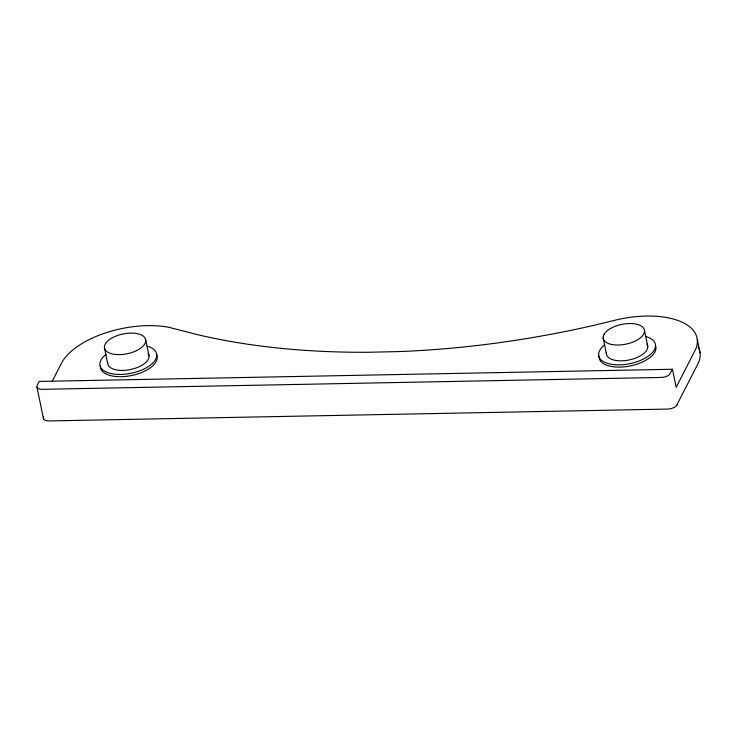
<?xml version="1.0" encoding="UTF-8"?>
<svg xmlns="http://www.w3.org/2000/svg" width="737" height="737" viewBox="0 0 737 737"><rect width="100%" height="100%" fill="white"/><g stroke="black" fill="none" stroke-linecap="round" stroke-linejoin="round"><path stroke-width="1.11" d="M52.18 381.379L61.982 362.254A70.973 34.086 -11.6 0 1 168.865 327.302L196.761 334.478A525.739 252.469 -11.6 0 0 368.5 352.268L399.887 351.549A525.739 252.469 -11.6 0 0 593.644 325.404L613.866 320.521A70.973 34.086 -11.6 0 1 695.903 348.758L676.179 387.321L672.466 369.255L39.181 381.434L37.237 385.23A7.886 3.786 -11.6 0 0 42.147 389.329L660.628 377.464A7.886 3.786 -11.6 0 0 669.564 374.534L672.466 369.255M676.538 405.59L698.685 362.309A70.973 34.086 -11.6 0 0 698.142 346.989M676.934 405.11L676.05 406.151A7.886 3.786 -11.6 0 1 667.123 409.081L48.642 420.947A7.886 3.786 -11.6 0 1 43.723 416.856M697.257 339.278L700.039 352.83M644.507 330.581L647.749 346.39M603.142 337.951L606.394 353.769M145.76 340.172L149.003 355.98M104.405 347.551L107.648 363.359M36.997 387.257L43.483 418.883M156.631 354.644A28.918 13.883 -11.6 0 1 156.852 359.896L156.032 361.747A28.918 13.883 -11.6 0 1 124.037 376.579A28.918 13.883 -11.6 0 1 100.352 365.782M147.382 346.215A28.918 13.883 -11.6 0 1 156.391 357.638L155.571 359.49A28.918 13.883 -11.6 0 1 121.817 374.424A28.918 13.883 -11.6 0 1 100.26 361.701L101.08 359.849A28.918 13.883 -11.6 0 1 106.027 354.396M646.874 343.995A21.032 10.097 -11.6 0 1 647.326 349.016L646.635 350.37A21.032 10.097 -11.6 0 1 622.811 360.78A21.032 10.097 -11.6 0 1 606.44 352.47M646.119 336.616A28.918 13.883 -11.6 0 1 655.129 348.048L654.318 349.9A28.918 13.883 -11.6 0 1 620.563 364.824A28.918 13.883 -11.6 0 1 599.006 352.111L599.826 350.259A28.918 13.883 -11.6 0 1 604.773 344.796M655.893 346.722A28.918 13.883 -11.6 0 1 655.598 350.305L654.778 352.157A28.918 13.883 -11.6 0 1 622.774 366.989A28.918 13.883 -11.6 0 1 599.098 356.192M148.128 353.585A21.032 10.097 -11.6 0 1 148.579 358.615L147.888 359.96A21.032 10.097 -11.6 0 1 124.065 370.379A21.032 10.097 -11.6 0 1 107.694 362.06M105.52 343.571L104.82 344.916A21.032 10.097 -11.6 0 0 119.56 354.617A21.032 10.097 -11.6 0 0 144.645 344.151L145.336 342.806A21.032 10.097 -11.6 0 0 130.606 333.106A21.032 10.097 -11.6 0 0 105.52 343.571M604.257 333.972L603.566 335.326A21.032 10.097 -11.6 0 0 618.306 345.017A21.032 10.097 -11.6 0 0 643.392 334.561L644.083 333.207A21.032 10.097 -11.6 0 0 629.343 323.515A21.032 10.097 -11.6 0 0 604.257 333.972"/></g></svg>
